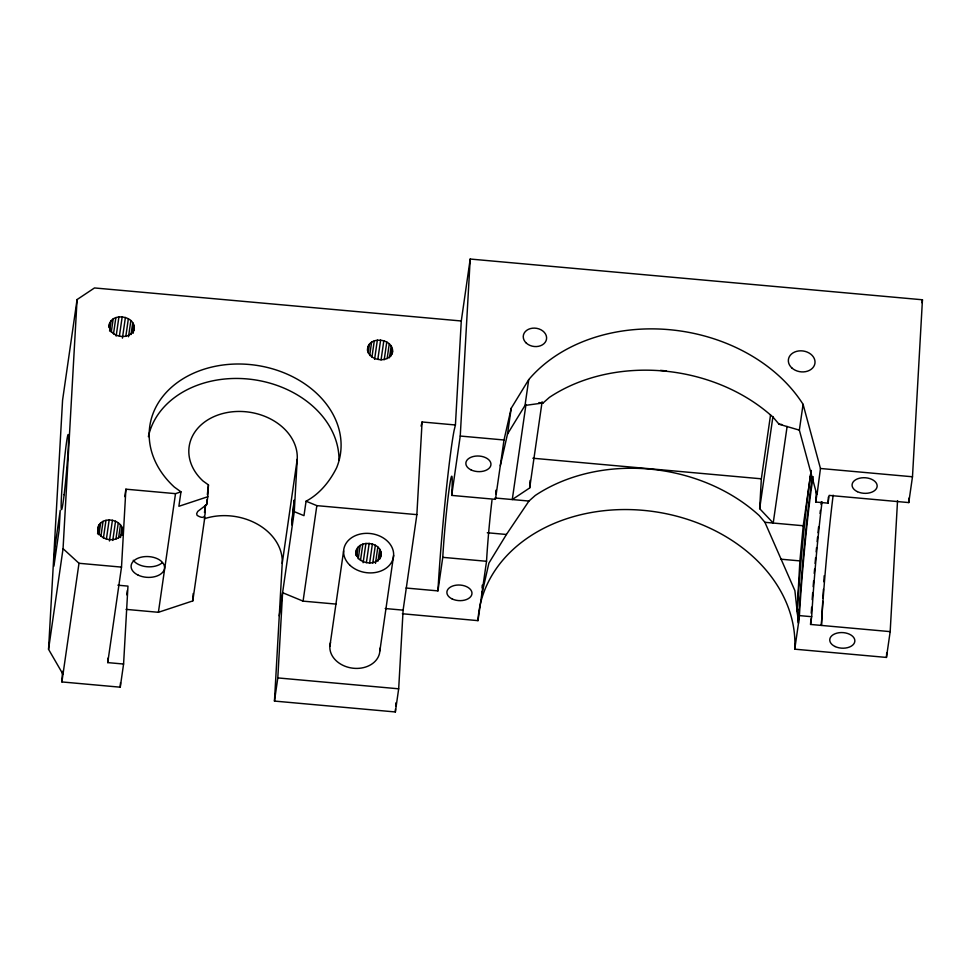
<?xml version="1.0" encoding="UTF-8"?>
<svg xmlns="http://www.w3.org/2000/svg" width="971" height="971" viewBox="0 0 971 971"><rect width="100%" height="100%" fill="white"/><g stroke="black" fill="none" stroke-linecap="round" stroke-linejoin="round"><path stroke-width="1.46" d="M207.345 494.64L208.449 484.905L203.036 481.009A54.449 42.615 8.2 0 1 224.519 413.1A54.449 42.615 8.2 0 1 297.235 459.21L294.274 511.656L279.26 615.857M816.975 493.596L815.786 502.043L828.045 503.148L829.161 495.404L908.771 502.577L912.485 476.773L922.45 299.772L470.207 259.039L461.286 320.988L455.423 424.982L454.088 430.517A104.722 4.43 -84.9 0 0 437.933 590.89L406.036 588.025M62.994 674.262L48.55 649.32L62.569 400.21L77.073 299.566L94.49 287.95L461.286 320.988M48.55 649.32L63.054 548.676L77.073 299.566M117.892 585.197L127.966 586.108L123.584 664.03L120.246 687.189L61.889 681.933L62.484 671.337M123.584 664.03L107.745 662.61L107.999 658.107M107.745 662.61L121.509 567.113L125.89 489.178L175.508 493.656L180.97 491.848L178.882 506.292L207.794 496.727L208.449 484.905M120.246 687.189L120.501 682.686M126.072 609.375L158.407 612.3L192.78 600.915L193.193 593.536M455.423 424.982L422.082 421.972L416.862 514.642L403.111 610.14L398.68 688.803L395.343 711.961L274.465 701.074L282.221 563.411L297.235 459.21M274.465 701.074L277.803 677.916L282.597 592.698L303.073 601.134L335.917 604.083M395.343 711.961L395.513 708.927M395.683 705.905L395.852 702.883M817.072 494.324L820.459 468.483L803.078 404.324A159.171 124.567 8.2 0 0 528.734 379.612L511.219 408.233L504.01 439.984L495.453 499.337L451.697 495.404L460.242 436.04L470.207 259.039M481.847 592.067L481.701 594.835L488.911 563.083L506.425 534.475L528.952 501.048L535.276 495.453A159.171 124.567 8.2 0 1 759.273 515.625L764.905 522.301L794.897 590.635L798.478 623.37L794.751 649.174L886.45 657.428L890.176 631.623L897.544 500.611M482.089 587.916L482.235 585.149M525.979 404.446L512.275 499.543L529.693 487.94L530.105 480.475M787.117 426.451L773.207 523.041L759.662 508.646L761.349 478.812L770.549 414.908M811.161 470.765L803.235 525.748L799.898 560.898L797.094 610.723L797.895 599.775A104.722 4.43 -84.9 0 1 811.246 470.425M822.753 601.34L821.393 625.433A104.722 4.43 -84.9 0 1 833.154 495.161M822.923 598.318L823.432 589.288M823.857 581.763L824.197 575.742M886.45 657.428L886.705 652.888M908.771 502.577L909.026 498.062M122.516 532.29C124.288 519.182 101.615 515.079 97.877 527.423C96.105 540.531 118.778 544.634 122.516 532.29L122.091 535.252M207.054 499.725L206.653 504.617L197.732 511.426L196.64 513.683L197.149 515.431C207.782 521.694 204.42 511.377 205.561 505.005L204.48 512.518M798.478 623.37L799.412 615.602A92.148 3.896 -84.9 0 1 813.237 476.712M109.055 327.445C108.485 310.999 138.222 315.15 133.707 330.723M109.589 331.099L111.082 320.746M111.264 332.203L113.182 318.889M61.889 681.933L78.991 563.277L63.054 548.676M113.51 333.842L115.865 317.553M116.156 336.087L118.935 316.849M119.409 336.039L122.188 316.801M122.419 338.151L125.405 317.432M125.805 336.439L128.366 318.682M97.598 533.904L98.872 525.02M98.933 534.79L100.644 522.944M128.524 336.755L130.867 320.479M100.923 536.15L103.06 521.354M131.036 334.534L132.736 322.688M132.784 332.58L133.852 325.176M103.412 538.092L105.96 520.335M133.148 333.223L134.144 327.761M106.385 539.196L109.165 519.958M109.432 540.981L112.418 520.262M112.757 540.459L115.537 521.221M115.937 539.051L118.28 522.762M118.559 538.116L120.477 524.789M124.81 496.642L125.89 489.178M120.489 537.533L121.982 527.168M122.03 534.171L122.674 529.729M126.703 594.786L127.335 590.441M158.407 612.3L175.508 493.656M192.78 600.915L204.905 516.718M206.653 504.617L207.794 496.727M180.97 491.848L174.343 487.078A96.335 75.398 8.2 0 1 224.41 364.829A96.335 75.398 8.2 0 1 336.634 467.731C329.764 481.47 319.738 493.899 306.071 501.206L303.984 515.662L294.274 511.656M303.073 601.134L316.837 505.636L306.071 501.206M367.487 350.713C366.904 334.267 396.641 338.43 392.138 353.99M368.227 352.898L369.502 344.013M369.684 355.483L371.602 342.156M329.849 646.37L343.613 550.873M371.942 357.11L374.284 340.833M374.588 359.355L377.355 340.117M377.84 359.319L380.608 340.068M381.057 359.938L383.824 340.7M355.823 555.461C353.614 537.764 385.196 540.774 380.693 557.233M384.225 359.719L386.786 341.95M356.782 556.177L358.068 547.231M358.238 558.786L360.168 545.374M387.162 358.554L389.286 343.746M389.456 357.801L391.167 345.967M360.484 560.437L362.851 544.051M391.216 355.847L392.284 348.443M363.13 562.719L365.921 543.335M366.383 562.67L369.174 543.299M369.599 563.301L372.391 543.918M372.779 563.059L375.352 545.18M375.486 563.362L377.853 546.976M378.01 561.104L379.722 549.185M379.77 559.126L380.838 551.674M379.867 650.873L393.631 555.376M437.933 590.89L442.764 557.342A50.261 2.124 -84.9 0 1 449.439 487.041A50.261 2.124 -84.9 0 1 451.697 495.404M402.358 613.757L477.975 620.639L486.532 561.287A50.261 2.124 -84.9 0 1 491.981 500.332M500.296 465.789L507.505 434.037L511.219 408.233M507.505 434.037L525.02 405.429L528.734 379.612M529.693 487.94L542.109 401.751M759.662 508.646L772.94 416.51M816.745 494.288L799.351 430.129L803.078 404.324M890.176 631.623L810.567 624.45L811.683 616.706A92.148 3.896 -84.9 0 1 822.049 501.837M922.025 302.758L922.45 299.772M109.699 323.003C105.948 336.087 128.403 341.804 133.573 330.261M368.118 346.271C363.943 360.544 390.573 365.424 392.563 351.029M356.685 549.489C352.509 563.763 379.139 568.642 381.13 554.259M421.074 426.135L422.082 421.972M525.02 405.429L543.08 402.977L549.404 397.382A159.171 124.567 8.2 0 1 773.402 417.554L779.045 424.218L799.351 430.129M660.486 370.376L666.458 370.922M538.917 402.601L543.08 402.977M779.045 424.218L781.801 424.473M460.242 436.04L504.01 439.984M820.459 468.483L912.485 476.773M810.3 476.712L812.217 476.882A104.722 4.43 -84.9 0 0 799.813 599.944L798.393 622.496L797.276 609.436L799.206 609.618M532.861 458.227L761.349 478.812M494.955 497.989L528.952 501.048M764.905 522.301L803.235 525.748M316.837 505.636L416.862 514.642M487.284 532.751L506.425 534.475M780.757 559.175L799.898 560.898M442.764 557.342L486.532 561.287M799.412 615.602L811.683 616.706M78.991 563.277L121.509 567.113M385.196 608.526L403.111 610.14M277.803 677.916L398.68 688.803M379.795 648.288A25.137 19.675 8.2 0 1 352.934 668.206A25.137 19.675 8.2 0 1 330.553 642.571M204.274 518.757A54.449 42.615 8.2 0 1 282.221 563.411M148.381 436.683A96.335 75.398 8.2 0 1 251.295 379.37A96.335 75.398 8.2 0 1 339 460.157M162.121 562.864A16.75 10.402 3.2 0 1 133.245 560.267M477.975 620.639A159.171 124.567 8.2 0 1 643.372 510.358A159.171 124.567 8.2 0 1 794.751 649.174M810.567 624.45A104.722 4.43 -84.9 0 1 810.882 618.976M811.246 613.199A104.722 4.43 -84.9 0 1 811.647 607.203M812.169 599.665A104.722 4.43 -84.9 0 1 812.703 592.553M813.152 586.715A104.722 4.43 -84.9 0 1 813.625 580.779M814.232 573.424A104.722 4.43 -84.9 0 1 814.596 569.152M815.094 563.398A104.722 4.43 -84.9 0 1 815.616 557.621M816.15 551.868A104.722 4.43 -84.9 0 1 816.55 547.608M817.121 541.636A104.722 4.43 -84.9 0 1 817.558 537.169M818.007 532.727A104.722 4.43 -84.9 0 1 818.602 526.889M820.046 513.465A104.722 4.43 -84.9 0 1 820.386 510.418M821.078 504.495A104.722 4.43 -84.9 0 1 821.405 501.631M816.308 491.727A92.148 3.896 -84.9 0 1 815.786 502.043M828.36 497.091A92.148 3.896 -84.9 0 1 828.045 503.148M495.878 490.221A50.261 2.124 -84.9 0 1 495.732 493.826M291.786 522.507L291.822 524.91L294.189 500.053L291.786 522.507M55.019 546.527L53.915 566.19L59.122 530.057L60.226 510.394L55.019 546.527M64.135 494.652A37.699 1.602 -84.9 0 0 68.407 434.887A37.699 1.602 -84.9 0 0 62.059 486.969A37.699 1.602 -84.9 0 0 64.135 494.652M350.155 565.438A25.137 19.675 8.2 0 0 392.49 560.388A25.137 19.675 8.2 0 0 363.215 533.552A25.137 19.675 8.2 0 0 350.155 565.438M138.21 575.16A16.75 10.402 3.2 0 0 164.5 568.484A16.75 10.402 3.2 0 0 140.783 557.281A16.75 10.402 3.2 0 0 138.21 575.16M452.207 598.973A12.562 7.804 3.2 0 0 471.93 593.961A12.562 7.804 3.2 0 0 454.149 585.562A12.562 7.804 3.2 0 0 452.207 598.973M526.306 343.091A11.725 9.176 8.2 0 0 546.066 340.736A11.725 9.176 8.2 0 0 532.399 328.21A11.725 9.176 8.2 0 0 526.306 343.091M835.084 646.528A12.562 7.804 3.2 0 0 854.808 641.503A12.562 7.804 3.2 0 0 837.014 633.116A12.562 7.804 3.2 0 0 835.084 646.528M857.393 491.666A12.562 7.804 3.2 0 0 877.116 486.653A12.562 7.804 3.2 0 0 859.323 478.266A12.562 7.804 3.2 0 0 857.393 491.666M471.19 469.964A12.562 7.804 3.2 0 0 490.913 464.951A12.562 7.804 3.2 0 0 473.12 456.552A12.562 7.804 3.2 0 0 471.19 469.964M791.838 367.936A13.4 10.487 8.2 0 0 814.414 365.242A13.4 10.487 8.2 0 0 798.805 350.932A13.4 10.487 8.2 0 0 791.838 367.936"/></g></svg>
